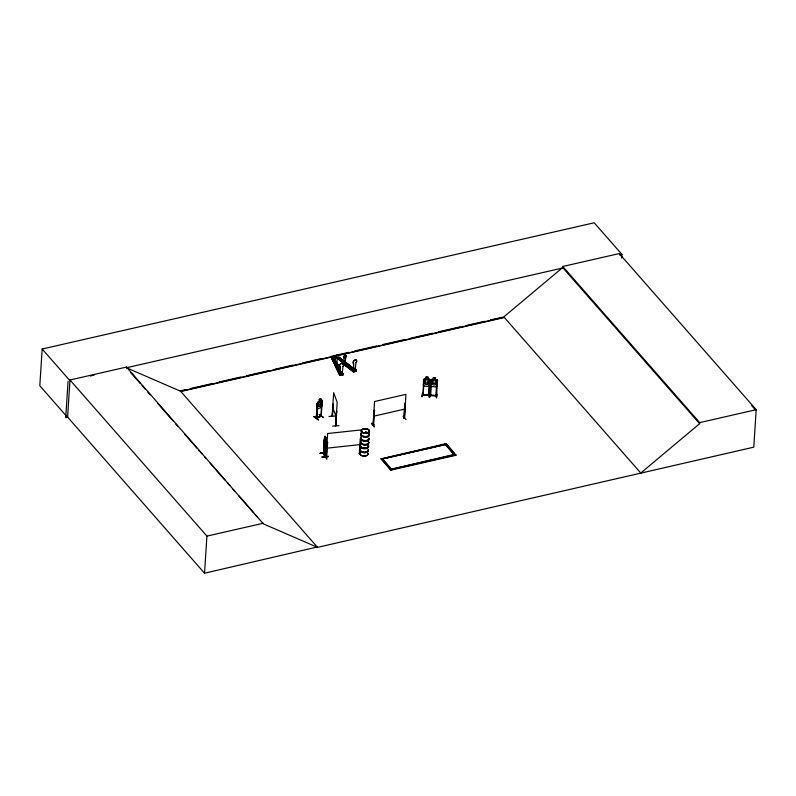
<?xml version="1.0" encoding="UTF-8"?>
<svg xmlns="http://www.w3.org/2000/svg" width="796" height="796" viewBox="0 0 796 796"><rect width="100%" height="100%" fill="white"/><g stroke="black" fill="none" stroke-linecap="round" stroke-linejoin="round"><path stroke-width="1.19" d="M349.175 366.369L348.001 365.951L349.394 366.06M335.285 363.852L335.295 359.165A1.463 1.174 -25.7 0 1 335.733 357.255L335.912 355.563L336.748 355.255M335.305 363.901L335.315 359.215M340.091 373.812L340.071 366.707A2.199 1.751 -26.6 0 1 340.24 364.11A2.199 1.751 -26.6 0 1 343.225 363.792A2.199 1.751 -26.6 0 1 343.056 366.389L342.161 373.513M332.559 426.069L338.996 425.661M344.041 362.528L344.041 357.862A1.463 0.955 -52.2 0 1 344.409 355.842L344.499 354.519L344.469 355.882A1.463 0.955 -52.2 0 0 344.101 357.901L344.041 357.862M353.454 370.478L353.553 363.543A2.199 1.423 -52.8 0 1 353.723 360.946A2.199 1.423 -52.8 0 1 356.18 360.021A2.199 1.423 -52.8 0 1 356.101 362.678L356.011 362.618A2.199 1.423 -52.8 0 0 356.18 360.021A2.199 1.423 -52.8 0 0 353.802 361.006A2.199 1.423 -52.8 0 0 353.633 363.603L353.543 370.548L355.593 369.264L355.494 370.876L355.494 369.195M342.519 373.632L339.355 373.981L339.653 372.996L340.101 374.737L342.768 374.448L342.579 372.677L342.817 374.856M373.752 424.726L373.244 424.716C372.667 426.308 374.747 424.119 373.095 424.547M403.99 417.691L404.01 418.228L404.826 403.393L405.363 403.264L404.487 418.119C404.676 417.213 403.602 417.711 404.348 417.402M621.726 258.113L621.965 254.441L594.194 222.781L42.178 349.016L39.8 385.732L67.57 417.393L69.988 379.99L126.494 367.065L263.386 523.887L317.534 547.369L753.772 447.173L756.2 409.691L619.258 253.566L562.752 266.481L562.682 267.555L699.624 423.691L640.77 473.023M68.068 381.264L65.71 417.671L67.7 417.213M504.147 317.256L180.593 391.244L126.445 367.752L126.494 367.065M317.296 546.991L204.522 573.22L206.93 536.116L69.988 379.99M314.072 416.606L318.46 419.761L314.102 416.567M314.112 416.567L318.43 419.701M316.898 418.129L317.793 403.463L317.196 403.562L316.201 418.268L321.067 416.119L321.574 401.632M316.48 418.338L321.216 416.218L322.241 400.458L321.743 400.09L317.455 402.547L316.35 418.368L316.629 417.502L320.748 416.059L316.231 417.731L316.728 417.512M317.236 407.393L317.505 402.547L319.156 401.224L319.226 399.383L320.887 398.706L319.276 399.413M316.818 418.189L317.644 403.363M323.395 417.293L319.037 414.398L323.425 417.522M320.838 398.677L321.266 404.219L320.36 406.02L318.858 406.676L318.141 405.592L318.36 402.219L319.156 401.224M320.848 416.407L320.887 415.87M317.196 407.363L317.564 409.005L321.355 407.333L322.34 400.438L320.659 400.567M320.161 453.183L326.519 452.884L320.052 453.292M323.624 453.521L324.41 438.526L323.544 453.242M323.425 453.213L325.106 456.725L326.121 440.875L324.688 437.163L323.335 453.521M324.509 449.093L324.987 450.387L324.29 446.208L325.086 438.616L325.544 445.093M324.838 449.79L324.549 448.486M324.529 437.382L325.057 438.019L325.226 436.099L326.012 439.88M324.688 456.406L325.146 456.128L323.644 453.193M324.917 450.387L325.096 448.476M325.763 437.273L324.858 456.765L325.863 441.7M335.166 364.11C336.28 366.737 328.479 356.041 334.171 357.991C336.051 359.892 328.768 358.598 334.479 358.638M327.106 442.566L327.673 442.496L327.047 442.437L326.171 457.282L327.624 433.522L361.414 429.89L359.901 453.67L360.837 438.815L360.27 438.875L359.314 453.69L360.051 453.083L359.334 453.312M327.614 442.377L326.678 457.232L326.161 457.252M326.828 456.645L326.061 456.596L326.728 457.053M333.166 360.518L335.275 360.309L335.594 360.956L333.474 361.175M337.355 364.677L334.171 357.991M328.171 456.148L328.241 456.645M334.688 359.076L332.559 359.414L334.688 359.076C336.579 360.976 329.285 359.683 335.007 359.722M340.479 369.483L338.2 364.817L335.036 365.155L339.663 375.215L339.902 374.001M335.733 357.255L335.832 355.722M335.335 364.1L335.305 364.608L337.285 363.891L336.668 364.747L334.081 359.384M333.136 405.333L332.141 416.507L333.653 392.726L337.176 402.298L335.653 425.92L336.529 411.054M332.469 416.457L333.146 403.99M335.872 364.548L336.131 363.145L336.101 363.752M336.559 363.354L336.489 364.429M336.977 363.245L336.937 363.881L334.817 364.1L334.857 363.464L336.778 363.772L336.977 363.245L337.285 363.891M337.793 358.3L339.534 357.792M338.27 358.678L340.021 358.16M338.2 364.817L335.245 365.553M338.698 357.414L337.066 357.742L344.648 363.374L337.255 357.941M335.454 416L329.007 416.437M339.643 359.732L341.385 359.225M335.882 425.741L336.758 411.044M340.101 374.737L340.151 373.971M341.872 374.458L341.981 372.846L341.922 374.538L340.907 374.558L341.394 372.558M340.947 374.647L341.056 373.035L341.584 373.384M342.33 372.707L342.768 374.448M356.349 370.846L353.603 372.011L342.718 363.772L345.564 362.309C348.638 363.424 343.534 365.334 342.947 363.284M346.041 362.867L345.255 361.553L345.812 362.678L344.33 363.215L343.633 362.14L343.464 362.827L345.275 362.041L345.703 357.255A1.463 0.955 -52.2 0 0 345.583 355.414L345.275 353.663M343.633 362.14L343.603 362.658L345.116 361.603M343.504 362.19L344.18 363.394L345.832 362.936M344.797 363.046L345.255 361.553M355.364 370.09L345.564 362.309M347.394 363.702L344.777 364.866L347.394 363.702C351.772 365.394 340.967 366.548 348.499 364.538M349.474 365.274L346.847 366.449L349.474 365.274C353.842 366.976 343.046 368.13 350.568 366.11M352.678 370.866L352.936 369.832L353.991 371.434L356.19 370.608L355.344 368.936L356.449 369.772L356.16 371.016L345.315 362.787M352.936 369.832L352.887 370.598C357.235 370.24 352.996 368.379 355.404 369.662M352.737 369.911L353.842 370.747L353.603 372.011M356.011 362.618C354.111 380.239 355.046 364.22 354.777 369.175M355.145 369.006L355.086 369.832L354.548 369.513M355.344 368.936L355.285 369.891L354.698 369.603M371.493 423.462L374.2 426.915M373.722 425.134L373.035 425.134L374.558 401.522L405.94 394.348L404.467 417.94L403.821 418.089M374.09 410.557L374.618 410.438L373.981 410.447L373.215 425.253M373.533 424.974L373.623 424.447M373.662 425.144L374.508 410.318M381.065 458.944L446.138 443.611L455.919 455.262L390.876 470.128L381.065 458.944L424.447 449.024M382.209 458.685L392.02 469.869L383.025 459.62M390.876 470.128L381.095 458.486M403.114 416.268L406.069 419.611M404.826 403.393L404.06 418.199M422.577 392.985L421.989 396.846L422.596 393.284M425.86 378.966L424.746 379.493L424.527 382.866L425.512 384.378L427.522 384.508L428.696 383.135L428.915 379.762L427.88 379.095L428.069 377.195L425.91 377.085L425.86 378.966L423.601 379.403L423.064 395.214L424.089 380.369L423.502 380.329M429.999 379.831L427.88 379.055M428.377 394.836L429.004 395.592M428.994 397.254L430.069 379.772M429.482 397.333L431.084 379.851L433.352 379.403L433.472 377.603L435.561 377.672L435.362 379.573L436.407 380.249L436.188 383.622L435.014 384.995L433.004 384.866L432.019 383.354L432.238 379.981L433.352 379.443M437.243 385.115L436.387 386.896L431.323 386.528L430.775 384.687L431.153 379.871M430.029 395.662L430.546 395.682L430.139 394.955M431.81 379.244L436.805 379.672L437.482 380.319M433.283 379.384L433.402 377.533M436.536 396.05L435.82 396.02L436.825 381.194L437.422 381.234M436.397 396.08L435.979 395.333M437.024 394.199L436.417 397.781L437.561 380.259M436.715 393.911L436.487 397.731M455.919 455.262L446.138 443.611M699.624 423.691L699.694 422.616L562.752 266.481M336.718 363.762L337.295 358.956A1.463 1.174 -25.7 0 0 337.146 357.115L336.887 355.245M355.374 369.712L355.165 369.404M345.056 362.25L344.718 361.653L345.086 362.25M344.887 361.732L344.817 362.021M325.813 445.69L325.474 447.183L324.151 442.238M341.215 373.175C340.797 372.399 342.051 373.822 341.285 372.627M335.982 363.275L336.161 363.732M336.081 363.682L336.589 363.414M338.798 369.334C340.728 368.17 336.3 368.379 338.618 369.195M334.728 360.469L333.892 360.717L334.718 360.568M320.141 453.392L326.539 452.576M345.275 362.041L344.658 361.941L345.255 362.12M344.976 361.822L344.947 361.981M363.752 429.522L363.911 429.561M367.255 432.566C364.548 432.905 368.528 432.218 366.598 433.014M366.916 432.397L367.314 432.994L366.309 432.984M314.052 416.835L318.46 419.761M324.927 445.024C323.325 446.636 326.947 451.183 325.146 445.491L325.624 444.287M344.578 354.399L345.026 353.812M325.634 443.661L325.057 447.879L324.599 441.402L325.126 438.009M341.176 373.006L341.753 373.175M371.513 423.253L374.498 426.586M428.855 386.349L429.681 384.607L428.895 386.418L423.84 386.05L423.283 384.209M436.337 386.836L437.173 385.095M325.156 455.113L326.619 458.974M325.106 455.382L326.907 458.924M340.688 359.931L340.698 359.334L341.325 359.822M430.049 393.483L429.81 397.274M342.787 363.762L345.733 362.628M343.116 363.633L343.643 363.424M356.051 371.065L345.026 362.687L356.001 371.085M338.469 357.344L345.942 362.747M344.529 363.275L337.056 357.872L338.927 357.324M339.245 369.016L337.892 369.026L339.305 368.866M334.25 360.996L334.26 360.369M326.032 457.133L326.768 456.516M325.673 449.043L324.072 445.591M335.454 365.533L340.678 375.095L335.643 365.284M340.141 369.523L338.181 364.996L340.35 369.374M340.061 375.165L335.036 365.155M343.195 374.826L339.633 375.224M335.007 364.916L331.862 358.499L334.151 358.11M333.624 358.319L335.434 361.503M336.37 362.518L337.395 364.668L334.957 364.916L332.051 358.2M335.136 364.757L335.703 364.837L332.041 358.329M422.517 394.478L423.243 394.527L423.114 395.194M429.054 395.443L422.497 394.995L423.213 395.065M429.969 395.503L430.696 395.542M435.85 395.343L435.82 396.02M435.81 395.881L436.536 395.92M562.682 267.555L503.828 316.888L641.088 473.381M354.26 371.632L344.28 364.319M344.827 353.882L345.325 353.703M428.457 395.383L428.964 395.423M429.034 395.055L422.527 394.627M429.044 395.562L428.338 395.532L429.342 380.707L429.94 380.747M430.646 395.692L431.581 380.856L430.984 380.816M436.477 395.522L430.009 395.105M342.35 374.787L342.171 374.946M335.255 364.896L332.43 358.359L331.872 358.499M359.971 453.65L359.255 453.571L359.892 453.501M317.793 403.463L317.196 403.562M403.93 418.049L404.517 418.069M344.051 364.12L346.658 363.145M354.598 371.095L355.394 370.797M366.966 432.795L366.548 432.785M341.176 359.822L340.499 359.732M326.052 457.103L326.668 457.212M404.935 403.512L405.462 403.383M90.376 376.001L93.988 375.175M126.445 367.752L563.011 267.924M619.557 254.989L621.965 254.441M185.12 389.761L180.274 390.876L317.534 547.369M191.179 388.378L212.99 383.393M219.049 382.01L240.87 377.015M246.919 375.632L268.74 370.647M274.799 369.264L292.968 365.105M302.669 362.886L320.848 358.727M330.539 356.509L348.718 352.359M354.777 350.966L376.588 345.981M382.647 344.598L404.458 339.613M410.517 338.22L432.327 333.235M438.387 331.852L460.197 326.867M466.257 325.474L484.436 321.325M490.495 319.932L502.614 317.166M181.01 391.443L336.091 355.981M338.509 355.434L504.495 317.475M373.613 416.209L404.985 409.035M426.865 448.476L446.108 444.078M454.227 454.407L391.443 469.222L448.168 456.247M450.576 455.7L454.198 454.864M390.906 469.67L455.949 454.805M699.694 422.616L756.2 409.691M206.93 536.116L263.436 523.201M360.896 438.934L360.27 438.875M340.429 369.264L337.245 369.792L340.409 369.453M341.056 373.035L342.021 372.936M326.668 448.198L360.469 444.576M325.843 442.098L324.609 439.412L324.4 440.795L324.599 439.322L325.932 442.059M324.499 447.412L324.38 449.223M325.614 449.113L325.863 442.059M328.171 456.426L321.783 457.053L328.241 456.635M425.979 377.155L427.999 377.244M433.472 377.603L435.482 377.772M435.362 379.533L437.551 380.299M424.358 378.866L429.313 379.185M423.492 380.458L424.079 380.498M429.333 380.836L429.93 380.876M430.974 380.946L431.571 380.976M436.825 381.324L437.412 381.354M423.223 394.806L428.338 395.134M430.716 395.284L435.83 395.622M430.099 395.652L436.467 396.04M340.618 375.105L335.912 366.598M323.385 453.014L324.788 456.695M349.295 365.971C347.066 365.095 348.927 367.772 349.404 365.911M322.032 405.293L321.355 407.333M338.549 357.464L344.688 362.26M345.534 362.488L355.593 370.11M343.444 363.284L353.484 370.926M344.399 364.15L353.991 371.434M342.937 363.474L354.091 371.822M342.907 363.593L353.752 371.832M345.583 355.414L345.633 355.454A1.463 0.955 -52.2 0 1 345.753 357.295L345.703 357.255M338.817 357.096L346.071 362.847L338.807 357.225M339.205 358.23L344.598 362.369M337.036 357.941L344.091 363.583M336.917 358.061L344.051 363.603M429.352 379.085L430.069 379.811M130.544 372.428L140.385 383.652M142.026 385.513L145.31 389.254M147.767 392.06L150.225 394.866M157.608 403.283L173.19 421.044M175.647 423.85L178.105 426.656M184.662 434.128L196.97 448.158M198.602 450.029L201.886 453.77M204.343 456.576L205.985 458.436M210.084 463.113L224.85 479.948M227.308 482.744L229.765 485.55M233.049 489.291L234.691 491.162M238.79 495.838L253.546 512.664M255.188 514.534L257.645 517.34M42.178 349.016L69.939 380.677M67.59 417.084L204.522 573.22M751.722 405.661L755.394 409.92M343.056 366.389L343.096 366.459A2.199 1.751 -26.6 0 0 343.255 363.862A2.199 1.751 -26.6 0 0 340.27 364.19A2.199 1.751 -26.6 0 0 340.111 366.787L340.071 366.707M341.633 371.593L343.225 374.816M337.803 365.255L340.469 370.608L337.564 365.065M337.305 365.314L340.539 371.732M334.987 365.464L339.802 375.075M336.091 362.558L337.126 364.697M325.634 437.402L325.305 436.696L325.594 437.999M332.698 407.413L336.22 416.985M430.845 384.687L431.372 386.518M368.926 438.725A4.109 2.249 3.7 0 1 364.658 441.223A4.109 2.249 3.7 0 1 361.006 438.108M368.996 438.487A4.169 2.279 3.7 0 1 364.668 441.024A4.169 2.279 3.7 0 1 360.966 437.86M368.339 441.581A4.089 2.239 3.7 0 1 365.503 444.646A4.089 2.239 3.7 0 1 360.598 442.098M368.349 441.312A4.089 2.239 3.7 0 1 365.523 444.377A4.089 2.239 3.7 0 1 360.618 441.83M368.896 433.86A4.169 2.279 3.7 0 1 365.473 436.994A4.169 2.279 3.7 0 1 361.235 433.81M365.424 432.447A4.169 2.279 3.7 0 1 367.473 432.905M368.956 438.049A4.099 2.239 3.7 0 1 364.707 440.546A4.099 2.239 3.7 0 1 361.066 437.432M368.827 434.099A4.099 2.239 3.7 0 1 365.454 437.193A4.099 2.239 3.7 0 1 361.285 434.059M365.414 432.716A4.099 2.239 3.7 0 1 367.424 433.173M369.006 438.278A4.169 2.279 3.7 0 1 364.687 440.815A4.169 2.279 3.7 0 1 360.986 437.651M368.916 433.651A4.169 2.279 3.7 0 1 365.493 436.785A4.169 2.279 3.7 0 1 361.245 433.601M365.444 432.238A4.169 2.279 3.7 0 1 367.483 432.696M368.876 433.422A4.109 2.249 3.7 0 1 365.503 436.516A4.109 2.249 3.7 0 1 361.314 433.372M365.454 432.029A4.109 2.249 3.7 0 1 367.473 432.487M368.18 450.277A4.109 2.249 3.7 0 1 363.911 452.775A4.109 2.249 3.7 0 1 360.26 449.66M368.25 450.038A4.169 2.279 3.7 0 1 363.921 452.576A4.169 2.279 3.7 0 1 360.22 449.412M367.593 453.103A4.089 2.239 3.7 0 1 364.23 456.188A4.089 2.239 3.7 0 1 360.061 453.053M367.603 452.864A4.089 2.239 3.7 0 1 364.767 455.929A4.089 2.239 3.7 0 1 359.872 453.382M368.319 441.919A4.089 2.239 3.7 0 1 365.483 444.984A4.089 2.239 3.7 0 1 360.578 442.437M368.349 441.7A4.119 2.249 3.7 0 1 365.493 444.785A4.119 2.249 3.7 0 1 360.568 442.228M368.15 445.402A4.169 2.279 3.7 0 1 365.264 448.526A4.169 2.279 3.7 0 1 360.28 445.929M368.21 449.601A4.099 2.239 3.7 0 1 363.951 452.088A4.099 2.239 3.7 0 1 360.319 448.984M368.08 445.651A4.099 2.239 3.7 0 1 365.245 448.725A4.099 2.239 3.7 0 1 360.329 446.168M368.259 449.83A4.169 2.279 3.7 0 1 363.941 452.367A4.169 2.279 3.7 0 1 360.24 449.203M368.17 445.193A4.169 2.279 3.7 0 1 365.284 448.317A4.169 2.279 3.7 0 1 360.29 445.72M368.13 444.974A4.109 2.249 3.7 0 1 365.284 448.048A4.109 2.249 3.7 0 1 360.369 445.491M319.166 401.861L318.947 405.234L320.45 404.567L320.669 401.194L319.166 401.861M319.574 399.632L319.534 400.239L320.539 399.214L319.574 399.632M335.524 366.13L338.688 365.792L335.524 366.13M335.852 366.787L339.016 366.439L335.852 366.787M336.34 367.762L339.504 367.414L336.34 367.762M336.768 368.628L339.942 368.289L336.768 368.628M338.996 359.235L340.748 358.598L338.996 359.235M340.36 360.299L342.121 359.653L340.36 360.299M382.816 458.874L445.561 444.526L382.816 458.874M425.82 379.563L425.601 382.936L427.621 383.065L427.84 379.692L425.82 379.563M426.318 377.483L426.278 378.08L427.571 378.16L427.611 377.563L426.318 377.483M433.313 380.05L433.094 383.423L435.104 383.553L435.322 380.18L433.313 380.05M433.81 377.961L433.77 378.568L435.064 378.647L435.104 378.05L433.81 377.961M444.994 443.879L454.775 455.521L444.994 443.879M325.375 443.064L324.868 441.969L325.365 443.074M325.275 444.506L324.778 443.422L325.275 444.526M363.175 432.636A4.089 2.239 3.7 0 0 369.503 431.183A4.089 2.239 3.7 0 0 363.603 428.785A4.089 2.239 3.7 0 0 363.175 432.636M363.155 432.964A4.089 2.239 3.7 0 0 369.483 431.522A4.089 2.239 3.7 0 0 363.583 429.124A4.089 2.239 3.7 0 0 363.155 432.964M363.155 432.775A4.119 2.249 3.7 0 0 369.523 431.313A4.119 2.249 3.7 0 0 363.583 428.895A4.119 2.249 3.7 0 0 363.155 432.775"/></g></svg>
